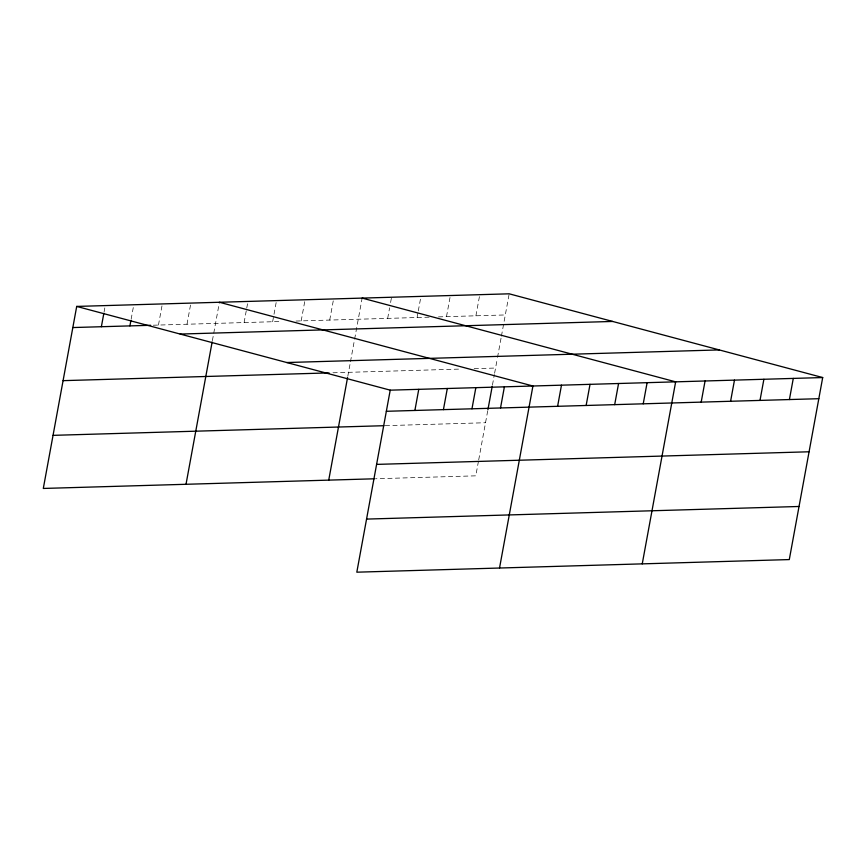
<?xml version="1.0" encoding="UTF-8"?>
<svg xmlns="http://www.w3.org/2000/svg" width="866" height="866" viewBox="0 0 866 866"><rect width="100%" height="100%" fill="white"/><g stroke="black" fill="none" stroke-linecap="round" stroke-linejoin="round"><path stroke-width="0.65" stroke-dasharray="4.33 3.25" d="M104.039 312.193L105.013 306.91M131.123 319.283L133.548 306.077M158.456 325.064L162.343 303.923M187.002 324.23L190.877 303.089M212.376 340.652L219.423 302.266M244.093 322.563L246.518 309.357M246.756 308.036L247.968 301.433M272.638 321.73L276.514 300.599M301.184 320.896L305.059 299.766M329.719 320.063L333.605 298.932M347.807 376.234L350.232 363.038M350.47 361.707L354.367 340.468M354.616 339.147L362.15 298.099M387.676 318.374L389.613 307.809M390.588 302.526L391.551 297.244M417.087 317.519L418.051 312.236M418.3 310.916L420.963 296.389M446.488 316.664L450.374 295.522M475.899 315.809L479.786 294.667M478.465 461.232L475.78 475.835L375.53 478.757M478.703 459.911L487.915 409.715M492.462 384.969L494.367 374.556M494.605 373.246L497.268 358.751M497.517 357.42L501.165 337.513M501.414 336.181L509.186 293.812M153.271 325.215L281.721 321.47M295.988 321.048L429.114 317.173M438.477 316.891L505.311 314.943M332.955 372.781L460.809 369.057M474.178 368.667L495.569 368.039M385.273 425.661L485.523 422.738"/><path stroke-width="1.3" d="M822.7 377.554L390.22 390.165L356.814 572.188L789.294 559.577L822.7 377.554L509.186 293.812L76.706 306.423L43.3 488.446L374.188 478.801M101.376 326.72L103.801 313.514M129.911 325.897L130.885 320.615M186.017 484.278L212.138 341.983M328.734 480.121L347.569 377.533M414.879 410.473L418.765 389.332M443.424 409.64L447.311 388.498M471.97 408.806L475.845 387.665M487.915 409.715L492.224 386.268M500.516 407.973L504.391 386.842M499.53 568.031L532.936 386.009L219.423 302.266M557.607 406.306L561.482 385.175M586.141 405.472L590.027 384.342M614.687 404.639L618.573 383.508M643.232 403.805L647.108 382.675M642.247 563.863L675.653 381.841L362.15 298.099M701.189 402.116L705.065 380.986M730.59 401.261L734.476 380.131M760.002 400.406L763.888 379.276M789.413 399.551L793.288 378.41M72.831 327.554L150.673 325.291M180.16 334.06L612.652 321.448M286.754 362.529L719.245 349.918M63.088 380.65L329.058 372.9M386.344 411.296L818.825 398.696M53.043 435.349L383.93 425.704M376.591 464.392L809.082 451.781M366.556 519.091L799.037 506.48M76.706 306.423L390.22 390.165"/></g></svg>
